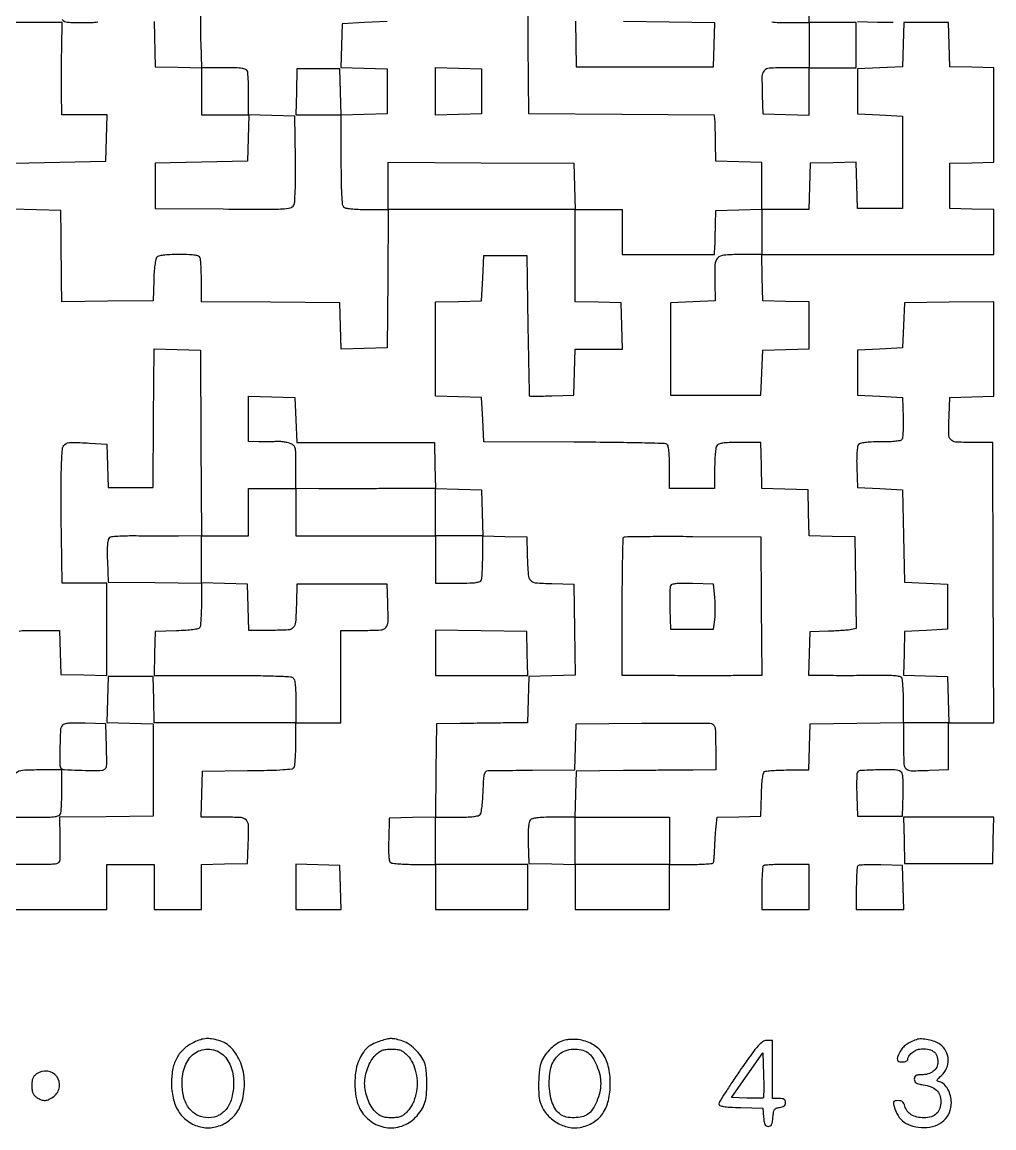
# Model space of a CAD drawing. Extents: x 179 to 1071, y 112 to 1107.
# Drawn here: x 618 to 1071, y 112 to 627 of the extents above; entities that cross this region are included whole.
import ezdxf

# ---------------------------------------------------------------- set-up
doc = ezdxf.new("R2010")
doc.units = 0

msp = doc.modelspace()

# ---------------------------------------------------------------- linework, layer by layer
for points in [[(614, 214), (636, 214), (658, 214), (658, 224.5), (658, 235), (669, 235), (680, 235), (680, 224.5), (680, 214), (691, 214), (702, 214), (702, 224.466168), (702, 234.932337), (712.75, 235.216168), (723.5, 235.5), (723.795054, 244, 0.009943), (723.9279, 252.967356, 0.180053), (722.931202, 255.604424, 0.2029), (720.496251, 256.789002, 0.013105), (712.447116, 257), (701.932337, 257), (702.216168, 267.75), (702.5, 278.5), (723.409228, 278.698619, 0.002817), (733.806455, 278.855962, 0.012035), (740.00521, 279.13407, 0.012627), (744.063125, 279.517286, 0.225229), (745.143915, 280.198619, 0.115145), (745.470651, 281.13425, 0.007691), (745.731394, 283.981782, 0.01076), (745.918688, 287.420453, 0.007831), (745.984687, 291.25), (746, 301), (756.5, 301), (767, 301), (767, 322.5), (767, 344), (777.480948, 344, 0.01319), (785.50249, 344.211645, 0.203196), (787.933469, 345.397028, 0.179688), (788.928151, 348.034911, 0.009927), (788.795054, 357), (788.5, 365.5), (767.5, 365.5), (746.5, 365.5), (746.24922, 357, -0.00791), (745.830143, 347.758299, -0.169892), (744.78796, 345.277454, -0.200091), (742.47786, 344.185518, -0.011647), (734.51478, 344), (724.067663, 344), (723.783832, 354.75), (723.5, 365.5), (712.75, 365.783832), (702, 366.067663), (702, 377.033832), (702, 388), (713, 388), (724, 388), (724, 399), (724, 410), (735, 410), (746, 410), (746, 399), (746, 388), (778.5, 388), (811, 388), (811, 377), (811, 366), (821.393011, 366, 0.005351), (826.960143, 366.059586, 0.030363), (829.913621, 366.30265, 0.063068), (831.601595, 366.76761, 0.205218), (832.393011, 367.581787, 0.072102), (832.632129, 368.638915, 0.005887), (832.821697, 371.475801, 0.007809), (832.955696, 374.880803, 0.005929), (833, 378.616771), (833, 388.069966), (843.25, 387.784983), (853.5, 387.5), (853.75078, 379, 0.008001), (854.167162, 369.85434, 0.165236), (855.196667, 367.34273, 0.196929), (857.49116, 366.190479, 0.012174), (865.2603, 365.784869), (875.5, 365.5), (875.769789, 344.284032), (876.039577, 323.068065), (865.269789, 322.784032), (854.5, 322.5), (854.216168, 311.75), (853.932337, 301), (843.716168, 300.878498, -0.000018), (839.011865, 300.822715, -0.00001), (833.269749, 300.754941, -0.00001), (827.453221, 300.686515, -0.000016), (822.5, 300.628498), (811.5, 300.5), (811.230591, 278.783635), (810.961183, 257.06727), (800.230591, 256.783635), (789.5, 256.5), (789.211769, 246.582645, 0.006827), (789.138177, 241.804805, 0.023663), (789.278982, 238.717063, 0.033714), (789.604266, 236.705135, 0.19692), (790.211769, 235.847958, 0.115445), (791.139851, 235.524351, 0.007585), (793.985645, 235.266219, 0.010675), (797.421391, 235.080714, 0.007755), (801.25, 235.015313), (811, 235), (811, 224.5), (811, 214), (832.5, 214), (854, 214), (854, 224.5), (854, 235), (832.5, 235), (811, 235), (811, 246), (811, 257), (820.877555, 257, 0.00775), (825.465038, 257.07111, 0.021862), (828.661716, 257.310401, 0.027915), (830.855494, 257.69658, 0.163434), (831.837437, 258.304124, 0.131421), (832.277004, 259.259099, 0.010763), (832.687053, 261.999888, 0.013854), (833.019842, 265.34104, 0.010217), (833.209882, 269.054124, -0.006165), (833.420797, 273.952188, -0.03235), (833.743407, 276.626743, -0.067579), (834.233403, 278.10698, -0.26245), (835, 278.63465, -0.01907), (836.110313, 278.69176, -0.000368), (841.850999, 278.763631, -0.000888), (848.552126, 278.83069, -0.000595), (856.216168, 278.88465), (875.932337, 279), (876.216168, 289.75), (876.5, 300.5), (907, 300.779881, -0.001543), (918.833446, 300.851959, -0.002337), (929.128125, 300.834787, -0.000876), (937.982137, 300.763127, -0.057195), (939.5, 300.573771, -0.168817), (940.592675, 299.868988, -0.121614), (941.191055, 298.534141, -0.040844), (941.448808, 295.905343, -0.004024), (941.5, 289.544095), (941.5, 279.000412), (931, 278.939798, 0.000371), (925.512826, 278.904048, 0.00011), (917.121875, 278.841297, 0.000111), (907.692912, 278.766623, 0.000119), (898.5, 278.689593), (876.5, 278.5), (876.216168, 267.75), (875.932337, 257), (866.088613, 257, 0.007383), (861.331448, 256.929752, 0.02424), (858.199625, 256.684969, 0.035195), (856.123107, 256.270883, 0.153918), (855.083586, 255.600715, 0.132968), (854.587315, 254.513859, 0.020746), (854.296386, 252.150171, 0.018924), (854.15859, 248.957683, 0.009044), (854.211141, 244.850715), (854.5, 235.5), (865.25, 235.216168), (876, 234.932337), (876, 224.466168), (876, 214), (898, 214), (920, 214), (920, 224.5), (920, 235), (929.940983, 235, 0.00746), (933.786464, 235.057378, 0.011518), (937.105837, 235.233054, 0.00599), (939.864695, 235.476159, 0.233445), (940.372299, 235.793375, 0.10677), (940.574085, 236.362294, 0.00702), (940.773561, 238.103455, 0.009921), (940.942349, 240.203897, 0.007236), (941.049745, 242.543375, -0.005029), (941.157143, 245.132315, -0.003738), (941.325846, 247.988754, -0.003778), (941.525526, 250.681363, -0.008533), (941.726907, 252.716215), (942.216955, 256.932429), (952.358477, 257.216215), (962.5, 257.5), (962.788805, 267.464966, -0.00836), (962.987032, 271.800174, -0.019108), (963.315749, 275.055937, -0.01918), (963.737468, 277.411, -0.199883), (964.288805, 278.199653, -0.117134), (965.171517, 278.504879, -0.006997), (967.998336, 278.747767, -0.010202), (971.406013, 278.922787, -0.007334), (975.216168, 278.984687), (984.932337, 279), (985.216168, 289.75), (985.5, 300.5), (1007.25, 300.769502), (1029, 301.039005), (1029, 290.136134, 0.009484), (1029.158851, 281.761892, 0.199329), (1030.182061, 279.539248, 0.189618), (1032.498599, 278.637878, 0.008456), (1041.25, 278.818372), (1050, 279.146947), (1050, 290.073474), (1050, 301), (1060.507242, 301), (1071.014483, 301), (1070.757242, 366.25), (1070.5, 431.5), (1060.704844, 431.5, -0.013476), (1053.2306, 431.701484, -0.207462), (1050.977276, 432.826381, -0.175915), (1050.063646, 435.326274, -0.009205), (1050.204946, 444), (1050.5, 452.5), (1060.75, 452.784983), (1071, 453.069966), (1071, 475.055272), (1071, 497.040577), (1050.25, 496.770288), (1029.5, 496.5), (1029, 486), (1028.5, 475.5), (1018, 475), (1007.5, 474.5), (1007.5, 464), (1007.5, 453.5), (1018, 453), (1028.5, 452.5), (1028.789648, 443.089648, -0.009691), (1028.832347, 439.340226, -0.014937), (1028.709588, 436.099833, -0.011279), (1028.473519, 433.492501, -0.169739), (1028.083692, 432.683692, -0.163598), (1027.296991, 432.292868, -0.010678), (1024.734505, 431.995848, -0.014619), (1021.603509, 431.792655, -0.010339), (1018.080285, 431.740175, 0.008776), (1013.937273, 431.691414, 0.023347), (1010.988235, 431.466838, 0.02981), (1008.943312, 431.089876, 0.160399), (1007.997382, 430.496845, 0.140218), (1007.559312, 429.500147, 0.015443), (1007.296146, 426.993461, 0.016615), (1007.165014, 423.75674, 0.009537), (1007.211141, 419.850715), (1007.5, 410.5), (1018, 410), (1028.5, 409.5), (1029, 388), (1029.5, 366.5), (1039.5, 366), (1049.5, 365.5), (1049.5, 355), (1049.5, 344.5), (1039.5, 344), (1029.5, 343.5), (1029.215407, 333.285365), (1028.930815, 323.07073), (1039.215407, 322.785365), (1049.5, 322.5), (1049.783832, 311.75), (1050.067663, 301), (1039.533832, 301), (1029, 301), (1028.984687, 310.75, 0.007993), (1028.917412, 314.581548, 0.010939), (1028.726302, 318.026457, 0.007917), (1028.45999, 320.877782, 0.114509), (1028.126581, 321.829429, 0.196609), (1027.220955, 322.472579, 0.032607), (1025.067193, 322.829141, 0.022473), (1021.717902, 323.009962, 0.006044), (1016.391893, 322.99349, -0.001772), (1011.475564, 322.936275, -0.001086), (1005.67828, 322.901944, -0.001088), (999.938622, 322.892906, -0.001939), (995.215017, 322.914061), (984.930034, 323), (985.215017, 333.25), (985.5, 343.5), (994, 343.75078, 0.004883), (997.420749, 343.885152, 0.00568), (1000.669884, 344.081597, 0.005082), (1003.412997, 344.30679, 0.033635), (1004.769818, 344.524806), (1007.039636, 345.048052), (1006.769818, 366.274026), (1006.5, 387.5), (995.783492, 387.783492), (985.066984, 388.066984), (984.783492, 398.783492), (984.5, 409.5), (973.783492, 409.783492), (963.066984, 410.066984), (962.783492, 420.783492), (962.5, 431.5), (952.712919, 431.5, 0.00665), (947.739107, 431.433843, 0.028066), (944.767521, 431.187479, 0.048144), (942.919948, 430.74503, 0.170654), (941.978232, 430, 0.109035), (941.605034, 428.965489, 0.009918), (941.304487, 426.223437, 0.012476), (941.090353, 422.902151, 0.009445), (941.015313, 419.25), (941, 410), (930.5, 410), (920, 410), (920, 419.940983, 0.007587), (919.930843, 424.498597, 0.021357), (919.698219, 427.677283, 0.025729), (919.330486, 429.856029, 0.19692), (918.75, 430.690983, 0.138486), (917.676974, 431.021961, 0.000607), (905.529688, 431.298466, 0.002861), (891.690619, 431.517467, 0.001794), (875.5, 431.622945), (833.5, 431.745889), (833, 442.122945), (832.5, 452.5), (821.75, 452.783832), (811, 453.067663), (811, 475), (811, 496.932337), (821.75, 497.216168), (832.5, 497.5), (833, 508), (833.5, 518.5), (843.5, 518.5), (853.5, 518.5), (854.034798, 486, 0.000606), (854.255331, 473.518409, 0.000998), (854.475715, 462.963161, 0.000068), (854.694048, 453.475734, 0.157185), (854.784798, 453.215017, 0.234244), (855.009134, 453.1028, 0.000908), (857.947722, 453.097461, 0.004294), (861.304897, 453.126293, 0.002655), (865.25, 453.215017), (875.5, 453.5), (875.783832, 464.25), (876.067663, 475), (887.067663, 475), (898.067663, 475), (897.783832, 485.75), (897.5, 496.5), (886.75, 496.783832), (876, 497.067663), (876, 518.533832), (876, 540), (887, 540), (898, 540), (898, 529.5), (898, 519), (919.5, 519), (941, 519), (941.153471, 522.75, 0.003032), (941.219104, 524.633143, 0.001098), (941.290215, 527.307812, 0.001088), (941.355269, 530.236536, 0.001296), (941.403471, 533), (941.5, 539.5), (952.25, 539.783832), (963, 540.067663), (963, 529.533832), (963, 519), (953.035184, 519, 0.018611), (945.26998, 518.710857, 0.188547), (942.409772, 517.339238, 0.179199), (941.161278, 514.355436, 0.016511), (941.090885, 506.202346), (941.303145, 497.5), (930.901572, 497), (920.5, 496.5), (920.5, 475), (920.5, 453.5), (941.5, 453.5), (962.5, 453.5), (963, 464), (963.5, 474.5), (974.25, 474.783832), (985, 475.067663), (985, 486), (985, 496.932337), (974.25, 497.216168), (963.5, 497.5), (963.216168, 508.25), (962.932337, 519), (1016.966168, 519), (1071, 519), (1071, 529.465017), (1071, 539.930034), (1060.75, 540.215017), (1050.5, 540.5), (1050.5, 551), (1050.5, 561.5), (1060.75, 561.784983), (1071, 562.069966), (1071, 584), (1071, 605.930034), (1060.75, 606.215017), (1050.5, 606.5), (1050.215017, 616.75), (1049.930034, 627), (1039.5, 627), (1029.069966, 627), (1028.784983, 616.75), (1028.5, 606.5), (1018, 606), (1007.5, 605.5), (1007.5, 595), (1007.5, 584.5), (1018, 584), (1028.5, 583.5), (1028.5, 562), (1028.5, 540.5), (1018, 540.5), (1007.5, 540.5), (1007.215829, 551.283485), (1006.931657, 562.06697), (996.215829, 561.783485), (985.5, 561.5), (985.216168, 550.75), (984.932337, 540), (973.966168, 540), (963, 540), (963, 550.966168), (963, 561.932337), (952.25, 562.216168), (941.5, 562.5), (941.423623, 571, 0.001645), (941.381656, 574.418542, 0.001927), (941.31868, 577.660942, 0.001698), (941.24558, 580.401206, 0.011829), (941.173623, 581.739377), (941, 583.978755), (897.75, 584.239377), (854.5, 584.5), (854.236147, 616.75), (853.972294, 649)], [(967.630442, 627.311224, 0.018472), (970.928253, 627.074295, 0.008695), (975.2, 627), (985, 627), (985, 616.5), (985, 606), (974.519052, 606, 0.01319), (966.49751, 605.788355, 0.203196), (964.066531, 604.602972, 0.179688), (963.071849, 601.965089, 0.009927), (963.204946, 593), (963.5, 584.5), (974.25, 584.216168), (985, 583.932337), (985, 594.966168), (985, 606), (996, 606), (1007, 606), (1007, 616.5), (1007, 627), (996, 627), (985, 627), (985, 638)], [(637.174554, 628.447235, 0.211569), (639.472589, 627.237419, 0.016901), (646.494187, 627, 0.008518), (650.757797, 627.072639, 0.022842), (653.783262, 627.314423, 0.029032)], [(680, 627.5), (680.5, 606.5), (691.25, 606.216168), (702, 605.932337), (702, 594.966168), (702, 584), (713.033832, 584), (724.067663, 584), (723.783832, 573.25), (723.5, 562.5), (702, 562), (680.5, 561.5), (680.5, 551), (680.5, 540.5), (712.207329, 540.236011, 0.000973), (732.566979, 540.106114, 0.014249), (739.740701, 540.278754, 0.040828), (743.410903, 540.77415, 0.219324), (744.978556, 541.959932, 0.107365), (745.443119, 543.590928, 0.006792), (745.693549, 548.596386, 0.008557), (745.820525, 555.177632, 0.003973), (745.771227, 563.723921), (745.5, 583.5), (734.75, 583.783832), (724, 584.067663), (724, 593.452044, 0.005972), (723.955693, 597.161644, 0.007852), (723.821697, 600.544413, 0.005942), (723.632085, 603.36267, 0.07196), (723.393011, 604.418213, 0.204723), (722.603667, 605.231804, 0.063344), (720.923602, 605.697032, 0.030517), (717.985525, 605.940294, 0.005398), (712.455395, 606), (702.124768, 606), (701.812384, 617.25, -0.005073), (701.711055, 623.001797, -0.00168), (701.67636, 631.443198, -0.001672)], [(614.5, 561.5), (636, 562), (657.5, 562.5), (657.783832, 573.25), (658.067663, 584), (647.533832, 584), (637, 584), (636.86685, 594.25, -0.002903), (636.832844, 598.984371, -0.001584), (636.843259, 604.79375, -0.001578), (636.891191, 610.698034, -0.00251), (636.973517, 615.75), (637.213335, 627), (604.106667, 627)], [(788.5, 627.5), (778, 627), (767.5, 626.5), (767.215394, 616.284183), (766.930789, 606.068365), (777.715394, 605.784183), (788.5, 605.5), (788.5, 595), (788.5, 584.5), (777.784171, 584.216515), (767.068343, 583.93303), (766.784171, 594.716515), (766.5, 605.5), (756.5, 605.5), (746.5, 605.5), (746.216168, 594.75), (745.932337, 584), (756.466168, 584), (767, 584), (767, 563.2, 0.003169), (767.062069, 553.406919, 0.010454), (767.278846, 546.954487, 0.00933), (767.608073, 542.461896, 0.175156), (768.2, 541.2, 0.151021), (769.200819, 540.67179, 0.019333), (771.633415, 540.311138, 0.018456), (774.935222, 540.074264, 0.008678), (779.213853, 540), (789.027706, 540), (788.763853, 507.75), (788.5, 475.5), (777.784171, 475.216515), (767.068343, 474.93303), (766.784171, 485.716515), (766.5, 496.5), (734.25, 496.763853), (702, 497.027706), (702, 506.432066, 0.005959), (701.955694, 510.149321, 0.007839), (701.821697, 513.538545, 0.005926), (701.632097, 516.362208, 0.072001), (701.393011, 517.418213, 0.195813), (700.640217, 518.221211, 0.068138), (699.093468, 518.690975, 0.033385), (696.417502, 518.937985, 0.006325), (691.515456, 519, 0.008505), (687.246787, 518.927386, 0.022826), (684.218642, 518.685644, 0.029015), (682.121827, 518.29689, 0.160543), (681.162563, 517.695876, 0.131421), (680.722996, 516.740901, 0.010763), (680.312947, 514.000112, 0.013854), (679.980158, 510.65896, 0.010217), (679.790118, 506.945876), (679.5, 497.5), (658.25, 497.230112), (637, 496.960225), (636.881648, 506.730112, -0.000059), (636.826893, 511.29486, -0.000031), (636.75939, 517.00822, -0.00003), (636.690668, 522.885512, -0.000046), (636.631648, 528), (636.5, 539.5), (625.216504, 539.783064), (613.933007, 540.066129)], [(1007.5, 627.5), (1016.850715, 627.211141, 0.008902), (1021.017282, 627.156647, 0.019642), (1024.195874, 627.296607, 0.022525)], [(617.080782, 343.697172, -0.030449), (620.025624, 343.940347, -0.005378), (625.572006, 344), (635.930034, 344), (636.215017, 333.75), (636.5, 323.5), (647.25, 323.216168), (658, 322.932337), (658, 344.466168), (658, 366), (647.56992, 366), (637.13984, 366), (636.81992, 387.75, -0.001889), (636.720363, 396.857852, -0.001729), (636.685706, 406.238002, -0.001728), (636.712662, 414.612139, -0.005663), (636.81227, 420.145327, -0.012188), (637.248322, 428.257475, -0.199889), (638.460453, 430.628106, -0.182464), (641.045584, 431.550148, -0.009869), (649.859204, 431.214292), (657.932828, 430.746918), (658.216414, 420.623459), (658.5, 410.5), (669, 410.5), (679.5, 410.5), (679.763898, 442.783691), (680.027795, 475.067381), (690.763898, 474.783691), (701.5, 474.5), (701.760623, 431.25), (702.021245, 388), (691.260623, 387.93983, -0.000971), (686.414761, 387.92214, -0.000602), (680.723433, 387.919258, -0.000603), (675.104316, 387.929952, -0.001088), (670.5, 387.954293, 0.007949), (666.575575, 387.921194, 0.010999), (663.059082, 387.758164, 0.007766), (660.14769, 387.513451, 0.121161), (659.211769, 387.181818, 0.193052), (658.605124, 386.30958, 0.033427), (658.279649, 384.285813, 0.023561), (658.138626, 381.18984, 0.006865), (658.211769, 376.417355), (658.5, 366.5), (680.25, 366.230498), (702, 365.960995), (701.984687, 356.230498, -0.007324), (701.922788, 352.41485, -0.010189), (701.747767, 349.002545, -0.006982), (701.50489, 346.171767, -0.117173), (701.199653, 345.288805, -0.199883), (700.411, 344.737468, -0.01918), (698.055937, 344.315749, -0.019108), (694.800174, 343.987032, -0.00836), (690.464966, 343.788805), (680.5, 343.5), (680.215017, 333.25), (679.930034, 323), (711.765017, 323, -0.001892), (727.135182, 322.941832, -0.007185), (736.736559, 322.731153, -0.005113), (743.415369, 322.420131, -0.184201), (744.8, 321.8, -0.150969), (745.328068, 320.799696, -0.019349), (745.688776, 318.369558, -0.018472), (745.925705, 315.071747, -0.008695), (746, 310.8), (746, 301), (734.5, 300.961538, -0.000245), (729.334233, 300.946795, -0.000154), (723.29375, 300.934375, -0.000154), (717.348178, 300.925817, -0.000283), (712.5, 300.923077, -0.000286), (707.688117, 300.925827, -0.000162), (701.863063, 300.934375, -0.000162), (695.993739, 300.946791, -0.000267), (691.033832, 300.961538), (680.067663, 301), (679.783832, 311.75), (679.5, 322.5), (669, 322.5), (658.5, 322.5), (658.216515, 311.784171), (657.93303, 301.068343), (668.716515, 300.784171), (679.5, 300.5), (679.5, 279), (679.5, 257.5), (657.690244, 257.230331), (635.880488, 256.960662), (636.006297, 248.230331, -0.001028), (636.049627, 244.722803, -0.001214), (636.075747, 241.403597, -0.00106), (636.085061, 238.600628, -0.007638), (636.066053, 237.25, -0.15749), (635.614629, 235.980962, -0.180944), (634.529323, 235.302638, -0.047129), (632.101853, 235.043371, -0.003053), (625, 235), (614, 235)], [(614, 257), (624.893011, 257, 0.005003), (630.756842, 257.058671, 0.029178), (633.833669, 257.300233, 0.06089), (635.585285, 257.763049, 0.209079), (636.393011, 258.581787, 0.07203), (636.632106, 259.638111, 0.005915), (636.821697, 262.465525, 0.007831), (636.955695, 265.859224, 0.005951), (637, 269.581787), (637, 279), (627.434259, 279, 0.013421), (618.652839, 278.764238, 0.170843), (615.649476, 277.522304, 0.194265)]]:
    msp.add_lwpolyline(points, format="xyb")
msp.add_lwpolyline([(876.230112, 627.75), (876.5, 606.5), (908.5, 606.5), (940.5, 606.5), (940.784762, 616.730011), (941.069525, 626.960022), (919.784762, 627.230011), (898.5, 627.5)])
for points in [[(832.5, 595), (832.5, 584.5), (821.75, 584.216168), (811, 583.932337), (811, 595), (811, 606.067663), (821.75, 605.783832), (832.5, 605.5)], [(875.783832, 550.75), (876.067663, 540), (832.533832, 540), (789, 540), (789, 551.010623), (789, 562.021245), (832.25, 561.760623), (875.5, 561.5)], [(811, 333.519888), (811, 323), (832.534983, 323), (854.069966, 323), (853.784983, 333.25), (853.5, 343.5), (832.25, 343.769888), (811, 344.039775)], [(920, 246), (920, 235), (898, 235), (876, 235), (876, 246), (876, 257), (898, 257), (920, 257)], [(1029.216168, 246.25), (1029.5, 235.5), (1050, 235.5), (1070.5, 235.5), (1070.783832, 246.25), (1071.067663, 257), (1050, 257), (1028.932337, 257)], [(746, 224.534983), (746, 214), (756.534983, 214), (767.069966, 214), (766.784983, 224.25), (766.5, 234.5), (756.25, 234.784983), (746, 235.069966)]]:
    msp.add_lwpolyline(points, close=True)
for points in [[(746, 442), (746.5, 431.5), (778.5, 431.5), (810.5, 431.5), (810.783492, 420.783492), (811.066984, 410.066984), (821.783492, 409.783492), (832.5, 409.5), (832.783832, 398.75), (833.067663, 388), (822.033832, 388), (811, 388), (811, 399.034389), (811, 410.068778), (789.25, 409.998748, -0.000283), (780.134479, 409.974554, -0.000258), (770.73125, 409.959759, -0.000258), (762.325667, 409.955194, -0.000836), (756.75, 409.964359), (746, 410), (746, 420.024751, 0.00376), (745.950246, 426.641344, 0.056819), (745.655977, 428.917788, 0.161357), (744.877685, 430.153615, 0.081554), (743.268344, 431.088075, 0.037884), (741.969799, 431.47217, 0.019745), (740.305599, 431.761907, 0.019521), (738.564973, 431.925749, 0.028127), (737.018344, 431.923547, -0.008568), (735.334545, 431.855269, -0.003934), (733.138201, 431.821166, -0.003894), (730.825738, 431.821467, -0.005375), (728.75, 431.860223), (724, 432), (724, 442.533832), (724, 453.067663), (734.75, 452.783832), (745.5, 452.5)], [(962.763853, 355.25), (963.027706, 323), (952.763853, 322.926805, -0.00126), (944.527276, 322.888824, -0.000694), (934.455126, 322.881746, -0.00058), (922.339842, 322.904102, -0.000334), (907.75, 322.957682), (898, 323), (898, 354.833333, -0.002001), (898.049029, 367.086392, -0.003231), (898.199888, 377.515513, -0.000593), (898.402981, 386.698691, -0.192864), (898.680468, 387.347135, -0.194926), (899.328722, 387.621499, -0.000608), (908.434599, 387.750224, -0.003285), (918.778546, 387.815907, -0.002034), (930.930468, 387.763802), (962.5, 387.5)], [(920.44275, 364.711405, 0.081149), (920.248444, 363.774362, 0.00524), (920.158923, 360.981301, 0.007536), (920.137209, 357.634347, 0.00554), (920.210159, 353.924983), (920.5, 344.5), (930.5, 344.5), (940.5, 344.5), (941.08534, 348.886315, 0.022863), (941.269448, 350.99849, 0.010307), (941.326793, 353.780045, 0.01018), (941.266834, 356.724741, 0.013684), (941.08534, 359.386315), (940.5, 365.5), (930.732592, 365.786422, 0.006215), (925.820487, 365.869374, 0.027145), (922.9185, 365.724677, 0.046335), (921.158442, 365.373938, 0.232847)], [(637.243375, 299.784391, 0.16199), (636.366977, 297.512275, 0.00795), (636.113777, 289.358712, 0.00614), (636.089957, 281.041241, 0.257422), (636.936759, 279.539085, 0.1273), (638.203067, 279.146903, 0.002725), (644.759546, 278.873675, 0.00694), (651.156353, 278.730871, 0.017797), (655.783832, 278.856529, 0.145674), (657.073106, 279.33015, 0.189174), (657.731109, 280.390243, 0.049039), (657.927127, 282.730184, 0.002993), (657.783832, 289.75), (657.5, 300.5), (647.900987, 300.784391, 0.007498), (643.342403, 300.851053, 0.0233), (640.272704, 300.70678, 0.031993), (638.210326, 300.379201, 0.166511)], [(1007.428774, 277.674983, 0.081654), (1007.239658, 276.758353, 0.005045), (1007.154817, 273.970602, 0.007376), (1007.136178, 270.631743, 0.005394), (1007.210159, 266.924983), (1007.5, 257.5), (1018, 257.5), (1028.5, 257.5), (1028.788231, 267.417355, 0.006827), (1028.861823, 272.195195, 0.023663), (1028.721018, 275.282937, 0.033714), (1028.395734, 277.294865, 0.19692), (1027.788231, 278.152042, 0.136787), (1024.904818, 279.023449, 0.011257), (1016.975547, 279.016201, 0.007704), (1008.836593, 278.699969, 0.295732)], [(963.666667, 234.333333, 0.177413), (963.400114, 233.758552, 0.004912), (963.195833, 230.973958, 0.009526), (963.048294, 227.649913, 0.006327), (963, 223.833333), (963, 214), (974, 214), (985, 214), (985, 224.5), (985, 235), (974.666667, 235, 0.006022), (970.658388, 234.951724, 0.009111), (967.172917, 234.804167, 0.004516), (964.245497, 234.600197, 0.178563)], [(1007.699448, 234.366114, 0.176241), (1007.420111, 233.767337, 0.005323), (1007.205463, 230.983588, 0.009942), (1007.050687, 227.652202, 0.006636), (1007, 223.833333), (1007, 214), (1018.034983, 214), (1029.069966, 214), (1028.784983, 224.25), (1028.5, 234.5), (1018.449448, 234.782781, 0.006672), (1014.547259, 234.840477, 0.010046), (1011.145783, 234.777033, 0.005301), (1008.300668, 234.636532, 0.183378)], [(698.5, 152.119269, 0.072233), (693.913059, 149.148703, 0.085313), (690.659506, 145.139049, 0.077576), (688.727802, 139.953904, 0.048566), (688.04947, 133.5, 0.056719), (688.830782, 126.132512, 0.08389), (691.27405, 120.126533, 0.093377), (695.310745, 115.705283, 0.088612), (700.751037, 112.956445, 0.105932), (707.018789, 112.453832, 0.099482), (713.099191, 114.532244, 0.097273), (718.009221, 118.852746, 0.096389), (720.939872, 124.722666, 0.075694), (722.037709, 133.844429, 0.083444), (720.290985, 142.558655, 0.094972), (716.099328, 149.338985, 0.140106), (710.167734, 152.970134, 0.024927), (706.737134, 153.741167, 0.061084), (704.158254, 153.868201, 0.062461), (701.659507, 153.368037, 0.027048)], [(784.740524, 152.570688, 0.028924), (781.51748, 151.205777, 0.067062), (779.343035, 149.742476, 0.065021), (777.593972, 147.726692, 0.025865), (775.729436, 144.566898, 0.078413), (774.016703, 139.481616, 0.043332), (773.480105, 132.932602, 0.043262), (774.081705, 126.363585, 0.075916), (775.842861, 121.210771, 0.115891), (780.84456, 115.410831, 0.11952), (787.850879, 112.526752, 0.12063), (795.348482, 113.184547, 0.119517), (801.723773, 117.230679, 0.042928), (804.355712, 120.47491, 0.068329), (805.937553, 123.67308, 0.05798), (806.751059, 127.545804, 0.022809), (807, 133, 0.013746), (806.922002, 135.836581, 0.013543), (806.688233, 138.678732, 0.013535), (806.348851, 141.154753, 0.049352), (805.938666, 142.6849, 0.07004), (804.217505, 145.832567, 0.043091), (801.407392, 148.995692, 0.043378), (798.141749, 151.591409, 0.078642), (795.044357, 153.0042, 0.019767), (792.033546, 153.71375, 0.058558), (789.919964, 153.872425, 0.057114), (787.798281, 153.538401, 0.018127)], [(870.604322, 153.005326, 0.071877), (867.71922, 151.618475, 0.042159), (864.724617, 149.217296, 0.041605), (862.113201, 146.284564, 0.060083), (860.376839, 143.282119, 0.07604), (859.399794, 139.495421, 0.021235), (859.042426, 133.368656, 0.021382), (859.208244, 127.219267, 0.072833), (860.061334, 123.3151, 0.091885), (862.966032, 118.510735, 0.078339), (867.548416, 114.748801, 0.079548), (872.994027, 112.622434, 0.10007), (878.396867, 112.54663, 0.08835), (884.464326, 114.842136, 0.108354), (888.87266, 118.980284, 0.095028), (891.521253, 125.046784, 0.05463), (892.423899, 133, 0.058862), (891.498033, 141.105872, 0.100406), (888.658323, 147.273956, 0.113335), (883.933165, 151.364121, 0.090523), (877.494902, 153.406823, 0.026557), (875.753454, 153.53518, 0.019671), (873.822897, 153.498756, 0.019997), (871.997959, 153.318986, 0.041623)], [(952.75, 138.90238, 0.004299), (949.013542, 133.412288, 0.006495), (945.864063, 128.56281, 0.002876), (943.265652, 124.392793, 0.138753), (943, 123.453942, 0.310473), (943.481978, 122.752563, 0.051355), (945.153029, 122.300811, 0.027631), (948.085369, 121.988338, 0.005779), (953.25, 121.784983), (963.5, 121.5), (963.807498, 117.25, 0.017974), (964.045122, 115.061845, 0.083231), (964.432145, 113.854441, 0.155654), (965.057023, 113.229195, 0.119784), (966, 113, 0.119784), (966.942977, 113.229195, 0.155654), (967.567855, 113.854441, 0.083231), (967.954878, 115.061845, 0.017974), (968.192502, 117.25, -0.017705), (968.456522, 119.693504, -0.112209), (968.901663, 120.853133, -0.16625), (969.7205, 121.477304, -0.051861), (971.25, 121.816422, 0.042097), (972.512734, 122.070686, 0.101063), (973.35353, 122.513006, 0.129053), (973.831645, 123.17099, 0.093191), (974, 124.066422, 0.087827), (973.835282, 124.996931, 0.163399), (973.362118, 125.588869, 0.112692), (972.481861, 125.908273, 0.03092), (971, 126), (968, 126), (968, 139.5), (968, 153), (965.25, 152.983422, 0.151872), (963.362405, 152.384036, 0.059043), (961.292261, 150.543104, 0.026277), (958.354777, 146.861481, 0.003683)], [(1035, 153.393777, 0.024921), (1032.222125, 152.23435, 0.046833), (1030.136582, 150.987541, 0.056052), (1028.579811, 149.553432, 0.059357), (1027.414686, 147.835022, 0.022212), (1026.249208, 145.312643, 0.153496), (1026.136501, 143.970916, 0.273514), (1026.826209, 143.237623, 0.070629), (1028.5, 143, 0.048868), (1029.481611, 143.096168, 0.074706), (1030.28532, 143.384501, 0.098327), (1030.81249, 143.819249, 0.172986), (1031, 144.345012, -0.155029), (1031.44991, 145.76119, -0.062795), (1032.83221, 147.273105, -0.060096), (1034.665271, 148.486362, -0.090484), (1036.5, 149.022208, -0.057509), (1040.214827, 148.980551, -0.123485), (1042.865807, 147.946748, -0.145921), (1044.443753, 145.927972, -0.093684), (1045, 142.985275, -0.116879), (1044.433264, 140.593947, -0.111978), (1042.848423, 138.667565, -0.097096), (1040.374448, 137.424064, -0.068147), (1037.277494, 137, 0.025699), (1035.601354, 136.913794, 0.111078), (1034.662122, 136.598346, 0.172346), (1034.170262, 135.995289, 0.085923), (1034, 135.011818, 0.110164), (1034.223045, 134.011767, 0.139825), (1034.841952, 133.301445, 0.083343), (1036.017221, 132.790758, 0.021265), (1038.058631, 132.374634, -0.048256), (1041.802427, 131.398714, -0.098755), (1044.38106, 129.82373, -0.11808), (1045.8765, 127.592873, -0.089103), (1046.4, 124.678579, -0.075881), (1045.893611, 121.361043, -0.12372), (1044.415512, 118.945494, -0.122003), (1041.953685, 117.494226, -0.072593), (1038.567519, 117, -0.053675), (1035.250815, 117.357078, -0.083577), (1032.588333, 118.424405, -0.096724), (1030.689452, 120.161309, -0.098105), (1029.595211, 122.476671, 0.052931), (1029.159022, 123.665457, 0.109279), (1028.543434, 124.434336, 0.112241), (1027.673016, 124.859562, 0.057785), (1026.461896, 125, 0.033461), (1025.071479, 124.906846, 0.216193), (1024.490214, 124.542724, 0.184963), (1024.329991, 123.824692, 0.023809), (1024.639136, 122.25, 0.078979), (1026.423897, 118.017963, 0.101583), (1029.323705, 114.962071, 0.09369), (1033.389673, 113.135123, 0.058225), (1038.598612, 112.511571, 0.079774), (1043.733864, 113.321271, 0.10711), (1047.78902, 115.691837, 0.112544), (1050.365381, 119.423643, 0.095311), (1051.272727, 124.140344, 0.065517), (1050.858212, 127.290176, 0.062556), (1049.641352, 130.278995, 0.0688), (1047.885227, 132.593981, 0.13294), (1045.882419, 133.740999, -0.039288), (1044.832445, 134.10571, -0.352668), (1044.622675, 134.508793, -0.149078), (1044.93668, 135.091538, -0.008295), (1046.443821, 136.535516, 0.097529), (1049.020763, 140.077706, 0.117134), (1049.842651, 144.105391, 0.119972), (1048.761881, 147.99969, 0.105747), (1045.976551, 151.173958, 0.070589), (1043.608644, 152.464207, 0.039627), (1040.452679, 153.367464, 0.039757), (1037.302187, 153.747572, 0.096842)], [(711.486321, 146.8321, -0.069979), (713.860809, 144.356476, -0.060844), (715.595445, 141.205861, -0.054991), (716.648366, 137.428896, -0.040522), (717, 133.097218, -0.060079), (716.206811, 126.519811, -0.095905), (713.847609, 121.392633, -0.116238), (710.140977, 118.162056, -0.12196), (705.447767, 117, -0.109482), (700.332024, 118.133755, -0.118914), (696.350685, 121.306873, -0.102022), (693.845555, 126.390837, -0.063709), (693, 133, -0.039799), (693.349679, 137.386057, -0.055105), (694.398367, 141.186884, -0.061272), (696.131616, 144.346776, -0.070161), (698.513679, 146.8321, -0.088676), (701.50599, 148.426731, -0.078344), (705, 148.977583, -0.078344), (708.49401, 148.426731, -0.088676)], [(798.020672, 145.977871, -0.078137), (800.394589, 142.473471, -0.056577), (801.909125, 137.999528, -0.053445), (802.441824, 133.020995, -0.052816), (801.911326, 128.022129, -0.031595), (801.282841, 125.789774, -0.028771), (800.361751, 123.581244, -0.029825), (799.242776, 121.591475, -0.04489), (798.020672, 120.022129, -0.032959), (796.338419, 118.443779, -0.076284), (794.852738, 117.562531, -0.070683), (793.100819, 117.130143, -0.025216), (790.521867, 117, -0.025726), (787.998004, 117.129945, -0.064488), (786.206878, 117.5525, -0.070541), (784.678317, 118.390187, -0.035822), (783.017351, 119.828803, -0.064408), (781.056947, 122.371728, -0.041248), (779.447276, 125.741162, -0.040305), (778.371622, 129.444777, -0.050566), (778.011154, 133, -0.050566), (778.371622, 136.555223, -0.040305), (779.447276, 140.258838, -0.041248), (781.056947, 143.628272, -0.064408), (783.017351, 146.171197, -0.035822), (784.678317, 147.609813, -0.070541), (786.206878, 148.4475, -0.064488), (787.998004, 148.870055, -0.025726), (790.521867, 149, -0.025216), (793.100819, 148.869857, -0.070683), (794.852738, 148.437469, -0.076284), (796.338419, 147.556221, -0.032959)], [(881.885708, 147.3675, -0.094233), (884.160197, 145.030633, -0.046083), (886.130844, 141.352528, -0.044302), (887.497181, 137.104801, -0.055724), (887.956076, 133, -0.055724), (887.497181, 128.895199, -0.044302), (886.130844, 124.647472, -0.046083), (884.160197, 120.969367, -0.094233), (881.885708, 118.6325, -0.099708), (879.230354, 117.471276, -0.050083), (875.578695, 117.055341, -0.050201), (871.944453, 117.372264, -0.106326), (869.352869, 118.465394, -0.092392), (867.123773, 120.738954, -0.058742), (865.427145, 124.046867, -0.051075), (864.357102, 128.160107, -0.03813), (864, 132.836029, -0.024184), (864.23315, 137.653536, -0.057443), (864.98512, 141.156169, -0.070154), (866.394617, 143.95646, -0.054302), (868.635837, 146.538309, -0.101052), (871.452656, 148.249807, -0.070634), (875.102713, 149.003148, -0.070371), (878.833216, 148.711541, -0.098439)], [(963.656847, 126.323514, -0.190707), (963.290351, 126.164872, -0.003951), (961.261454, 126.116738, -0.008654), (958.858512, 126.120321, -0.005646), (956.086479, 126.20376), (948.932105, 126.5), (956.216052, 136.904641), (963.5, 147.309283), (963.786421, 137.024396, -0.003884), (963.86617, 133.052065, -0.006103), (963.866507, 129.638496, -0.002032), (963.819051, 126.70417, -0.193659)], [(625.222506, 137.443296, 0.063636), (624.175063, 136.490503, 0.079652), (623.493093, 135.369675, 0.0664), (623.118462, 133.932734, 0.030617), (623, 132, 0.030617), (623.118462, 130.067266, 0.0664), (623.493093, 128.630325, 0.079652), (624.175063, 127.509497, 0.063636), (625.222506, 126.556704, 0.057167), (627.343674, 125.406696, 0.11193), (629.231157, 125.102751, 0.104949), (631.146318, 125.637747, 0.046278), (633.365141, 127.07258, 0.191717), (635.909086, 131.46012, 0.205895), (634.642706, 136.229982, 0.198825), (630.249561, 138.702583, 0.184844)]]:
    msp.add_lwpolyline(points, format="xyb", close=True)

doc.saveas('drawing.dxf')
